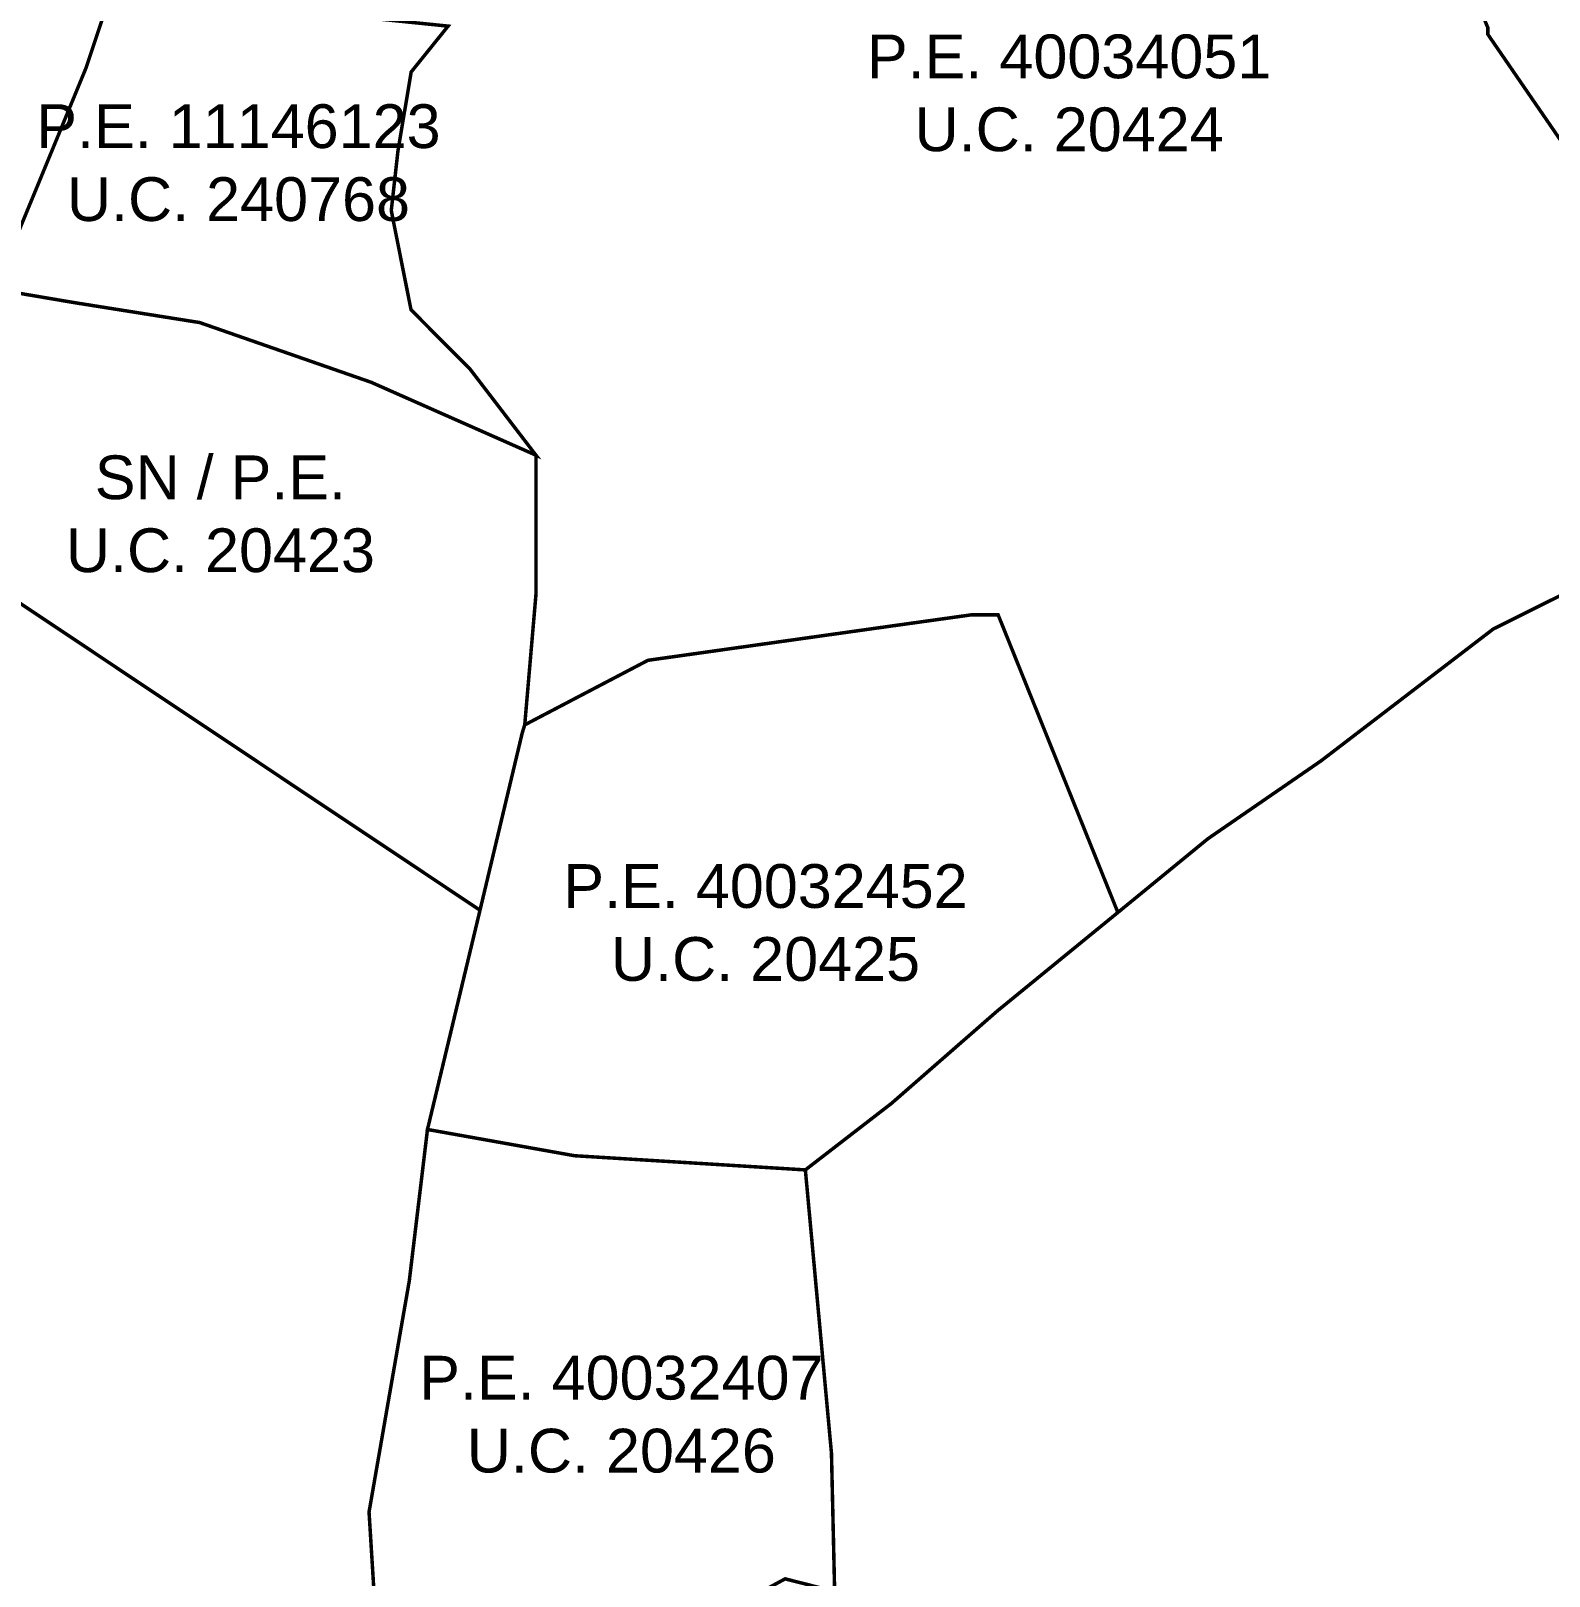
# Model space of a CAD drawing. Header units: metres. Extents: x 561401 to 594056, y 8460144 to 8508504.
# Drawn here: x 586357.5 to 586444.3, y 8502602.4 to 8502690.7 of the extents above; entities that cross this region are included whole.
import ezdxf

# ---------------------------------------------------------------- set-up
doc = ezdxf.new("R2010")
doc.units = ezdxf.units.M
for name, color, linetype in [('1.2. AFECTADOS BASE GRAFICA GORE', 76, 'Continuous'), ('1.2. AFECTADOS BASE GRAFICA SUNARP', 150, 'Continuous'), ('1.2. BASE GRAFICA SUNARP', 150, 'Continuous'), ('1.3 ETIQUETA P.E. Y U.C.', 1, 'Continuous')]:
    doc.layers.add(name, color=color, linetype=linetype)
doc.styles.add('Arial', font='arial.ttf', dxfattribs={"height": 1})

msp = doc.modelspace()

# ---------------------------------------------------------------- linework, layer by layer
at = {"layer": '1.2. AFECTADOS BASE GRAFICA GORE', "color": 64, "linetype": 'Continuous', "lineweight": -3, "const_width": 0.2}
for points in [[(586363.358, 8502696.658), (586360.019, 8502695.918), (586352.837, 8502694.798), (586349.06, 8502694.058), (586342.752, 8502698.687), (586329.147, 8502683.141), (586345.251, 8502667.644), (586345.704, 8502667.154), (586349.769, 8502662.735), (586352.424, 8502672.913), (586355.451, 8502675.932), (586360.648, 8502688.545), (586363.358, 8502696.658)], [(586289.32, 8502626.883), (586297.994, 8502620.554), (586314.214, 8502616.006), (586329.674, 8502609.927), (586345.514, 8502603.858), (586356.811, 8502600.439), (586365.502, 8502599.669), (586377.557, 8502594.36), (586376.832, 8502606.068), (586379.132, 8502619.275), (586380.171, 8502627.923), (586383.173, 8502640.45), (586349.769, 8502662.735), (586345.704, 8502667.154), (586345.234, 8502665.765), (586335.018, 8502650.678), (586313.703, 8502663.605), (586303.692, 8502649.978), (586289.32, 8502626.883)]]:
    msp.add_lwpolyline(points, close=True, dxfattribs=at)
at = {"layer": '1.2. AFECTADOS BASE GRAFICA SUNARP', "color": 64, "linetype": 'Continuous', "lineweight": -3, "const_width": 0.2}
for points in [[(586381.35, 8502690.959), (586379.24, 8502688.34), (586378.481, 8502683.811), (586378.102, 8502680.421), (586378.102, 8502680.421), (586379.231, 8502674.753), (586382.612, 8502671.353), (586386.372, 8502666.444), (586386.372, 8502658.506), (586385.729, 8502651.038), (586392.771, 8502654.727), (586405.98, 8502656.587), (586411.266, 8502657.326), (586412.783, 8502657.326), (586419.627, 8502640.32), (586424.78, 8502644.539), (586431.245, 8502648.988), (586441.082, 8502656.517), (586449.386, 8502660.656)], [(586448.297, 8502679.532), (586440.769, 8502690.489), (586440.769, 8502690.869)]]:
    msp.add_lwpolyline(points, dxfattribs=at)
at = {"layer": '1.2. BASE GRAFICA SUNARP', "color": 64, "linetype": 'Continuous', "lineweight": -3, "const_width": 0.2}
msp.add_lwpolyline([(586448.058, 8502711.445), (586443.061, 8502701.047), (586438.889, 8502695.398), (586438.889, 8502695.398), (586440.769, 8502690.869), (586440.769, 8502690.489), (586448.297, 8502679.532)], dxfattribs=at)
for points in [[(586363.358, 8502696.658), (586360.648, 8502688.545), (586355.451, 8502675.932), (586359.978, 8502675.163), (586367.151, 8502674.023), (586376.947, 8502670.613), (586386.372, 8502666.444), (586382.612, 8502671.353), (586379.231, 8502674.753), (586378.102, 8502680.421), (586378.481, 8502683.811), (586379.24, 8502688.34), (586381.35, 8502690.959), (586373.599, 8502691.749), (586366.038, 8502694.778), (586363.358, 8502696.658)], [(586380.171, 8502627.923), (586388.574, 8502626.423), (586401.767, 8502625.613), (586406.689, 8502629.413), (586412.734, 8502634.691), (586419.627, 8502640.32), (586412.783, 8502657.326), (586411.266, 8502657.326), (586405.98, 8502656.587), (586392.771, 8502654.727), (586385.729, 8502651.038), (586385.589, 8502650.588), (586383.173, 8502640.45), (586380.171, 8502627.923)], [(586377.557, 8502594.36), (586381.441, 8502594.09), (586384.047, 8502594.66), (586392.292, 8502597.74), (586400.612, 8502602.249), (586403.44, 8502601.529), (586403.259, 8502609.417), (586401.767, 8502625.613), (586388.574, 8502626.423), (586380.171, 8502627.923), (586379.132, 8502619.275), (586376.832, 8502606.068), (586377.557, 8502594.36)]]:
    msp.add_lwpolyline(points, close=True, dxfattribs=at)

# ---------------------------------------------------------------- texts
at = {"layer": '1.3 ETIQUETA P.E. Y U.C.', "color": 1, "char_height": 2.5, "attachment_point": 5, "style": 'Arial'}
for s, insert in [('P.E. 40034051\\PU.C. 20424', (586416.839, 8502687.128)), ('P.E. 11146123\\PU.C. 240768', (586369.369, 8502683.141)), ('SN / P.E.\\PU.C. 20423', (586368.338, 8502663.081)), ('P.E. 40032452\\PU.C. 20425', (586399.49, 8502639.73)), ('P.E. 40032407\\PU.C. 20426', (586391.25, 8502611.64))]:
    msp.add_mtext(s, dxfattribs=dict(at, insert=insert))

doc.saveas('drawing.dxf')
